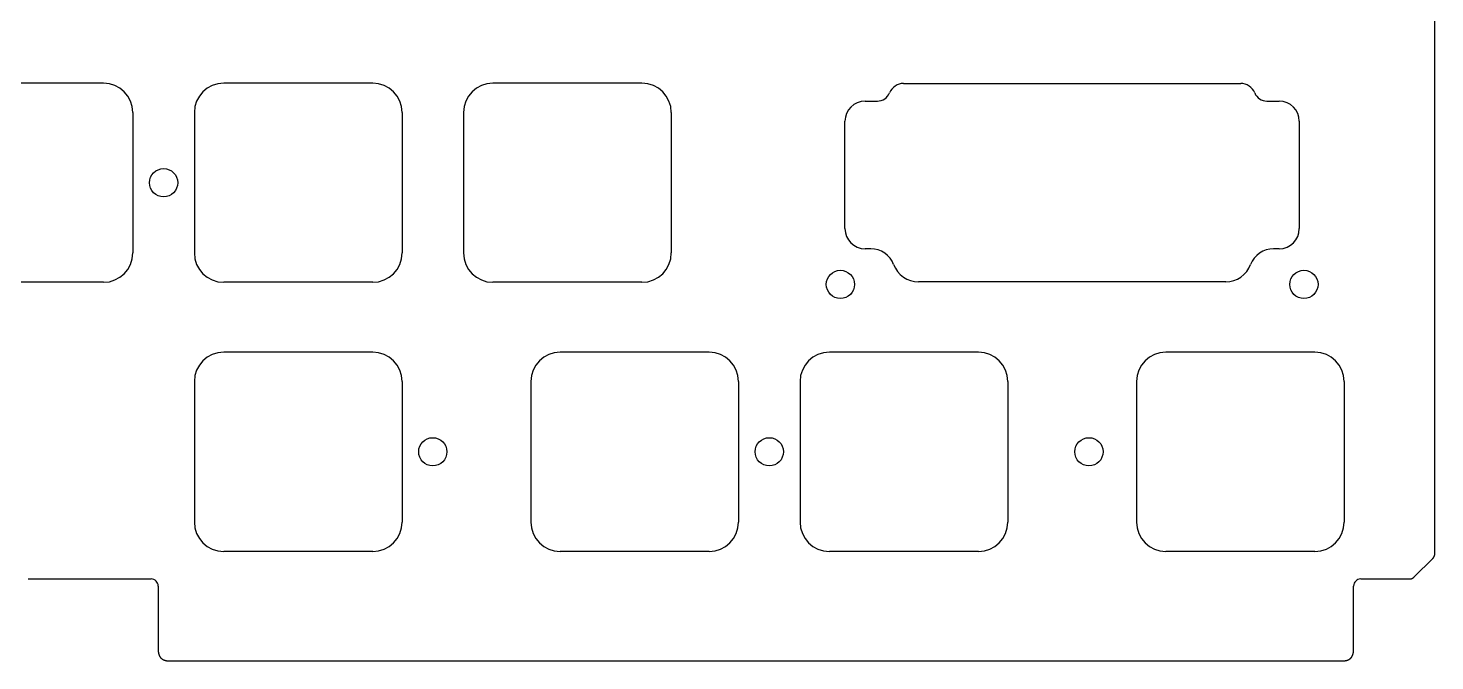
# Model space of a CAD drawing. Header units: millimetres. Extents: x -9 to 276, y -91 to 15.
# Drawn here: x 176.1 to 275.7, y -91 to -46.2 of the extents above; entities that cross this region are included whole.
import ezdxf

# ---------------------------------------------------------------- set-up
doc = ezdxf.new("R2010")
doc.units = ezdxf.units.MM
doc.layers.add('Edge.Cuts', color=53, linetype='CONTINUOUS', true_color=0xc8a339)

msp = doc.modelspace()

# ---------------------------------------------------------------- linework, layer by layer
at = {"layer": 'Edge.Cuts', "linetype": 'CONTINUOUS'}
for p, q in [((275.7, -83.39289), (275.7, 7.192893)), ((181.4875, -50.1), (170.9375, -50.1)), ((200.5375, -50.1), (189.9875, -50.1)), ((219.5875, -50.1), (209.0375, -50.1)), ((183.5625, -52.175), (183.5625, -62.125)), ((187.9125, -52.175), (187.9125, -62.125)), ((202.6125, -52.175), (202.6125, -62.125)), ((206.9625, -52.175), (206.9625, -62.125)), ((221.6625, -52.175), (221.6625, -62.125)), ((181.4875, -64.2), (170.9375, -64.2)), ((200.5375, -64.2), (189.9875, -64.2)), ((219.5875, -64.2), (209.0375, -64.2)), ((275.645185, -83.623601), (275.646602, -83.620891)), ((275.646602, -83.620891), (275.648, -83.618173)), ((275.648, -83.618173), (275.649379, -83.61545)), ((275.649379, -83.61545), (275.65074, -83.612718)), ((275.65074, -83.612718), (275.652081, -83.60998)), ((275.652081, -83.60998), (275.653404, -83.607234)), ((275.653404, -83.607234), (275.654708, -83.604482)), ((275.654708, -83.604482), (275.655994, -83.601722)), ((275.655994, -83.601722), (275.65726, -83.598956)), ((275.65726, -83.598956), (275.658508, -83.596181)), ((275.658508, -83.596181), (275.659737, -83.5934)), ((275.659737, -83.5934), (275.660948, -83.590611)), ((275.660948, -83.590611), (275.66214, -83.587815)), ((275.66214, -83.587815), (275.663314, -83.585011)), ((275.663314, -83.585011), (275.665606, -83.57938)), ((275.665606, -83.57938), (275.667824, -83.573718)), ((275.667824, -83.573718), (275.669968, -83.568026)), ((275.669968, -83.568026), (275.672039, -83.562301)), ((275.672039, -83.562301), (275.674036, -83.556544)), ((275.674036, -83.556544), (275.67596, -83.550754)), ((275.67596, -83.550754), (275.677811, -83.54493)), ((275.677811, -83.54493), (275.679589, -83.539073)), ((275.679589, -83.539073), (275.681294, -83.533181)), ((275.681294, -83.533181), (275.682925, -83.527254)), ((275.682925, -83.527254), (275.684483, -83.521292)), ((275.684483, -83.521292), (275.685968, -83.515293)), ((275.685968, -83.515293), (275.68738, -83.509257)), ((275.68738, -83.509257), (275.688718, -83.503184)), ((275.688718, -83.503184), (275.689983, -83.497072)), ((275.689983, -83.497072), (275.691174, -83.490922)), ((275.691174, -83.490922), (275.692291, -83.484733)), ((275.692291, -83.484733), (275.693333, -83.478504)), ((275.693333, -83.478504), (275.694302, -83.472234)), ((275.694302, -83.472234), (275.695196, -83.465924)), ((275.695196, -83.465924), (275.696015, -83.459571)), ((275.696015, -83.459571), (275.696758, -83.453176)), ((275.696758, -83.453176), (275.697426, -83.446738)), ((275.697426, -83.446738), (275.698018, -83.440255)), ((275.698018, -83.440255), (275.698534, -83.433729)), ((275.698534, -83.433729), (275.698973, -83.427157)), ((275.698973, -83.427157), (275.699334, -83.42054)), ((275.699334, -83.42054), (275.699618, -83.413876)), ((275.699618, -83.413876), (275.699824, -83.407164)), ((275.699824, -83.407164), (275.699952, -83.400405)), ((275.699952, -83.400405), (275.7, -83.393597)), ((275.7, -83.393597), (275.7, -83.39289)), ((274.246446, -85.05355), (275.553553, -83.746443)), ((275.553553, -83.746443), (275.555963, -83.744019)), ((275.555963, -83.744019), (275.558354, -83.741586)), ((275.558354, -83.741586), (275.560718, -83.739151)), ((275.560718, -83.739151), (275.563063, -83.736707)), ((275.563063, -83.736707), (275.565383, -83.734261)), ((275.565383, -83.734261), (275.567682, -83.731807)), ((275.567682, -83.731807), (275.569957, -83.72935)), ((275.569957, -83.72935), (275.572212, -83.726885)), ((275.572212, -83.726885), (275.574442, -83.724418)), ((275.574442, -83.724418), (275.576653, -83.721942)), ((275.576653, -83.721942), (275.57884, -83.719463)), ((275.57884, -83.719463), (275.581007, -83.716976)), ((275.581007, -83.716976), (275.58315, -83.714487)), ((275.58315, -83.714487), (275.585273, -83.711989)), ((275.585273, -83.711989), (275.587373, -83.709488)), ((275.587373, -83.709488), (275.589453, -83.706979)), ((275.589453, -83.706979), (275.591511, -83.704467)), ((275.591511, -83.704467), (275.593548, -83.701947)), ((275.593548, -83.701947), (275.595563, -83.699423)), ((275.595563, -83.699423), (275.597559, -83.696892)), ((275.597559, -83.696892), (275.599532, -83.694357)), ((275.599532, -83.694357), (275.601485, -83.691814)), ((275.601485, -83.691814), (275.603416, -83.689268)), ((275.603416, -83.689268), (275.605329, -83.686713)), ((275.605329, -83.686713), (275.607218, -83.684155)), ((275.607218, -83.684155), (275.609089, -83.681589)), ((275.609089, -83.681589), (275.610938, -83.679019)), ((275.610938, -83.679019), (275.612768, -83.676441)), ((275.612768, -83.676441), (275.614577, -83.67386)), ((275.614577, -83.67386), (275.616366, -83.67127)), ((275.616366, -83.67127), (275.618134, -83.668676)), ((275.618134, -83.668676), (275.619883, -83.666074)), ((275.619883, -83.666074), (275.621611, -83.663468)), ((275.621611, -83.663468), (275.62332, -83.660854)), ((275.62332, -83.660854), (275.625008, -83.658235)), ((275.625008, -83.658235), (275.626678, -83.655609)), ((275.626678, -83.655609), (275.628327, -83.652978)), ((275.628327, -83.652978), (275.629957, -83.650339)), ((275.629957, -83.650339), (275.631566, -83.647695)), ((275.631566, -83.647695), (275.633157, -83.645044)), ((275.633157, -83.645044), (275.634728, -83.642387)), ((275.634728, -83.642387), (275.63628, -83.639723)), ((275.63628, -83.639723), (275.637811, -83.637053)), ((275.637811, -83.637053), (275.639325, -83.634375)), ((275.639325, -83.634375), (275.640818, -83.631692)), ((275.640818, -83.631692), (275.642293, -83.629002)), ((275.642293, -83.629002), (275.643748, -83.626305)), ((275.643748, -83.626305), (275.645185, -83.623601)), ((176.149852, -85.199997), (184.850852, -85.199997)), ((270.450556, -85.199997), (273.892893, -85.199997)), ((273.892893, -85.199997), (273.896312, -85.199987)), ((273.896312, -85.199987), (273.899722, -85.199957)), ((273.899722, -85.199957), (273.903116, -85.199907)), ((273.903116, -85.199907), (273.906502, -85.199837)), ((273.906502, -85.199837), (273.909871, -85.199748)), ((273.909871, -85.199748), (273.913233, -85.199639)), ((273.913233, -85.199639), (273.916578, -85.19951)), ((273.916578, -85.19951), (273.919916, -85.199361)), ((273.919916, -85.199361), (273.923238, -85.199194)), ((273.923238, -85.199194), (273.926552, -85.199006)), ((273.926552, -85.199006), (273.929851, -85.1988)), ((273.929851, -85.1988), (273.933141, -85.198573)), ((273.933141, -85.198573), (273.936417, -85.198328)), ((273.936417, -85.198328), (273.939685, -85.198064)), ((273.939685, -85.198064), (273.942938, -85.19778)), ((273.942938, -85.19778), (273.946183, -85.197477)), ((273.946183, -85.197477), (273.949414, -85.197155)), ((273.949414, -85.197155), (273.952637, -85.196814)), ((273.952637, -85.196814), (273.955846, -85.196455)), ((273.955846, -85.196455), (273.959047, -85.196076)), ((273.959047, -85.196076), (273.962235, -85.195678)), ((273.962235, -85.195678), (273.965414, -85.195262)), ((273.965414, -85.195262), (273.96858, -85.194827)), ((273.96858, -85.194827), (273.971738, -85.194373)), ((273.971738, -85.194373), (273.974884, -85.1939)), ((273.974884, -85.1939), (273.978021, -85.193408)), ((273.978021, -85.193408), (273.981146, -85.192899)), ((273.981146, -85.192899), (273.984262, -85.19237)), ((273.984262, -85.19237), (273.987367, -85.191823)), ((273.987367, -85.191823), (273.990463, -85.191257)), ((273.990463, -85.191257), (273.993547, -85.190673)), ((273.993547, -85.190673), (273.996624, -85.19007)), ((273.996624, -85.19007), (273.999689, -85.189449)), ((273.999689, -85.189449), (274.002746, -85.188809)), ((274.002746, -85.188809), (274.005791, -85.188151)), ((274.005791, -85.188151), (274.008829, -85.187475)), ((274.008829, -85.187475), (274.011855, -85.18678)), ((274.011855, -85.18678), (274.014873, -85.186067)), ((274.014873, -85.186067), (274.017881, -85.185335)), ((274.017881, -85.185335), (274.020881, -85.184585)), ((274.020881, -85.184585), (274.02387, -85.183817)), ((274.02387, -85.183817), (274.026851, -85.183031)), ((274.026851, -85.183031), (274.029822, -85.182226)), ((274.029822, -85.182226), (274.032786, -85.181403)), ((274.032786, -85.181403), (274.035739, -85.180562)), ((274.035739, -85.180562), (274.038684, -85.179702)), ((274.038684, -85.179702), (274.04162, -85.178824)), ((274.04162, -85.178824), (274.044548, -85.177928)), ((274.044548, -85.177928), (274.047466, -85.177014)), ((274.047466, -85.177014), (274.050376, -85.176081)), ((274.050376, -85.176081), (274.053278, -85.17513)), ((274.053278, -85.17513), (274.056171, -85.174161)), ((274.056171, -85.174161), (274.059056, -85.173173)), ((274.059056, -85.173173), (274.061933, -85.172167)), ((274.061933, -85.172167), (274.064801, -85.171143)), ((274.064801, -85.171143), (274.067661, -85.1701)), ((274.067661, -85.1701), (274.070513, -85.16904)), ((274.070513, -85.16904), (274.073357, -85.16796)), ((274.073357, -85.16796), (274.076193, -85.166863)), ((274.076193, -85.166863), (274.079022, -85.165747)), ((274.079022, -85.165747), (274.081842, -85.164612)), ((274.081842, -85.164612), (274.084655, -85.16346)), ((274.084655, -85.16346), (274.090257, -85.161099)), ((274.090257, -85.161099), (274.095828, -85.158664)), ((274.095828, -85.158664), (274.10137, -85.156154)), ((274.10137, -85.156154), (274.106882, -85.153571)), ((274.106882, -85.153571), (274.112365, -85.150912)), ((274.112365, -85.150912), (274.11782, -85.148179)), ((274.11782, -85.148179), (274.123247, -85.14537)), ((274.123247, -85.14537), (274.128645, -85.142485)), ((274.128645, -85.142485), (274.134017, -85.139524)), ((274.134017, -85.139524), (274.139362, -85.136487)), ((274.139362, -85.136487), (274.14468, -85.133372)), ((274.14468, -85.133372), (274.149972, -85.13018)), ((274.149972, -85.13018), (274.155238, -85.126911)), ((274.155238, -85.126911), (274.160479, -85.123563)), ((274.160479, -85.123563), (274.165694, -85.120135)), ((274.165694, -85.120135), (274.170885, -85.116629)), ((274.170885, -85.116629), (274.176051, -85.113042)), ((274.176051, -85.113042), (274.181193, -85.109375)), ((274.181193, -85.109375), (274.186311, -85.105626)), ((274.186311, -85.105626), (274.191406, -85.101796)), ((274.191406, -85.101796), (274.196477, -85.097883)), ((274.196477, -85.097883), (274.201525, -85.093887)), ((274.201525, -85.093887), (274.20655, -85.089806)), ((274.20655, -85.089806), (274.211552, -85.085641)), ((274.211552, -85.085641), (274.216531, -85.081391)), ((274.216531, -85.081391), (274.221489, -85.077054)), ((274.221489, -85.077054), (274.226424, -85.072631)), ((274.226424, -85.072631), (274.231337, -85.068119)), ((274.231337, -85.068119), (274.236228, -85.063519)), ((274.236228, -85.063519), (274.241098, -85.05883)), ((274.241098, -85.05883), (274.245945, -85.05405)), ((274.245945, -85.05405), (274.246446, -85.05355)), ((185.350852, -85.699997), (185.350852, -90.199997)), ((269.950556, -90.199997), (269.950556, -85.699997)), ((185.350852, -90.199997), (185.350862, -90.205644)), ((185.350862, -90.205644), (185.350892, -90.211271)), ((185.350892, -90.211271), (185.350942, -90.216858)), ((185.350942, -90.216858), (185.351011, -90.222425)), ((185.351011, -90.222425), (185.351101, -90.227953)), ((185.351101, -90.227953), (185.351209, -90.233461)), ((185.351209, -90.233461), (185.351338, -90.23893)), ((185.351338, -90.23893), (185.351485, -90.24438)), ((185.351485, -90.24438), (185.351652, -90.249791)), ((185.351652, -90.249791), (185.351838, -90.255183)), ((185.351838, -90.255183), (185.352043, -90.260537)), ((185.352043, -90.260537), (185.352267, -90.265871)), ((185.352267, -90.265871), (185.352509, -90.271168)), ((185.352509, -90.271168), (185.352771, -90.276446)), ((185.352771, -90.276446), (185.353051, -90.281686)), ((185.353051, -90.281686), (185.35335, -90.286907)), ((185.35335, -90.286907), (185.353667, -90.292092)), ((185.353667, -90.292092), (185.354003, -90.297257)), ((185.354003, -90.297257), (185.354356, -90.302386)), ((185.354356, -90.302386), (185.354728, -90.307497)), ((185.354728, -90.307497), (185.355118, -90.312571)), ((185.355118, -90.312571), (185.355526, -90.317627)), ((185.355526, -90.317627), (185.355952, -90.322647)), ((185.355952, -90.322647), (185.356396, -90.327648)), ((185.356396, -90.327648), (185.356857, -90.332615)), ((185.356857, -90.332615), (185.357337, -90.337563)), ((185.357337, -90.337563), (185.357833, -90.342476)), ((185.357833, -90.342476), (185.358347, -90.347371)), ((185.358347, -90.347371), (185.358878, -90.352232)), ((185.358878, -90.352232), (185.359427, -90.357074)), ((185.359427, -90.357074), (185.359993, -90.361882)), ((185.359993, -90.361882), (185.360576, -90.366673)), ((185.360576, -90.366673), (185.361175, -90.371429)), ((185.361175, -90.371429), (185.361793, -90.376168)), ((185.361793, -90.376168), (185.362426, -90.380874)), ((185.362426, -90.380874), (185.363077, -90.385562)), ((185.363077, -90.385562), (185.363744, -90.390217)), ((185.363744, -90.390217), (185.364428, -90.394854)), ((185.364428, -90.394854), (185.365128, -90.399459)), ((185.365128, -90.399459), (185.365846, -90.404047)), ((185.365846, -90.404047), (185.366578, -90.408602)), ((185.366578, -90.408602), (185.367329, -90.41314)), ((185.367329, -90.41314), (185.368094, -90.417647)), ((185.368094, -90.417647), (185.368876, -90.422136)), ((185.368876, -90.422136), (185.369674, -90.426593)), ((185.369674, -90.426593), (185.370489, -90.431034)), ((185.370489, -90.431034), (185.371318, -90.435444)), ((185.371318, -90.435444), (185.372165, -90.439836)), ((185.372165, -90.439836), (185.373026, -90.444198)), ((185.373026, -90.444198), (185.373904, -90.448543)), ((185.373904, -90.448543), (185.374796, -90.452858)), ((185.374796, -90.452858), (185.375706, -90.457157)), ((185.375706, -90.457157), (185.376629, -90.461425)), ((185.376629, -90.461425), (185.377569, -90.465676)), ((185.377569, -90.465676), (185.378524, -90.469899)), ((185.378524, -90.469899), (185.379495, -90.474104)), ((185.379495, -90.474104), (185.38048, -90.478281)), ((185.38048, -90.478281), (185.381482, -90.482441)), ((185.381482, -90.482441), (185.382497, -90.486572)), ((185.382497, -90.486572), (185.383529, -90.490687)), ((185.383529, -90.490687), (185.384574, -90.494774)), ((185.384574, -90.494774), (185.385636, -90.498844)), ((185.385636, -90.498844), (185.386712, -90.502886)), ((185.386712, -90.502886), (185.387803, -90.506913)), ((185.387803, -90.506913), (185.388908, -90.510911)), ((185.388908, -90.510911), (185.39003, -90.514894)), ((185.39003, -90.514894), (185.391164, -90.518849)), ((185.391164, -90.518849), (185.392315, -90.522788)), ((185.392315, -90.522788), (185.393478, -90.5267)), ((185.393478, -90.5267), (185.394658, -90.530597)), ((185.394658, -90.530597), (185.395851, -90.534467)), ((185.395851, -90.534467), (185.397059, -90.53832)), ((185.397059, -90.53832), (185.398281, -90.542148)), ((185.398281, -90.542148), (185.399518, -90.54596)), ((185.399518, -90.54596), (185.400769, -90.549747)), ((185.400769, -90.549747), (185.402035, -90.553517)), ((185.402035, -90.553517), (185.403313, -90.557262)), ((185.403313, -90.557262), (185.404608, -90.560992)), ((185.404608, -90.560992), (185.405914, -90.564696)), ((185.405914, -90.564696), (185.407237, -90.568385)), ((185.407237, -90.568385), (185.408572, -90.57205)), ((185.408572, -90.57205), (185.409923, -90.575698)), ((185.409923, -90.575698), (185.411286, -90.579323)), ((185.411286, -90.579323), (185.412664, -90.582931)), ((185.412664, -90.582931), (185.414055, -90.586516)), ((185.414055, -90.586516), (185.415461, -90.590086)), ((185.415461, -90.590086), (185.41688, -90.593632)), ((269.88443, -90.593873), (269.887251, -90.586777)), ((269.887251, -90.586777), (269.890016, -90.579603)), ((269.890016, -90.579603), (269.892725, -90.57235)), ((269.892725, -90.57235), (269.895379, -90.565018)), ((269.895379, -90.565018), (269.897976, -90.557606)), ((269.897976, -90.557606), (269.900517, -90.550113)), ((269.900517, -90.550113), (269.903002, -90.542538)), ((269.903002, -90.542538), (269.905428, -90.53488)), ((269.905428, -90.53488), (269.907798, -90.527139)), ((269.907798, -90.527139), (269.910109, -90.519313)), ((269.910109, -90.519313), (269.912362, -90.511402)), ((269.912362, -90.511402), (269.914557, -90.503405)), ((269.914557, -90.503405), (269.916692, -90.495321)), ((269.916692, -90.495321), (269.918768, -90.487149)), ((269.918768, -90.487149), (269.920783, -90.478887)), ((269.920783, -90.478887), (269.922738, -90.470536)), ((269.922738, -90.470536), (269.924632, -90.462094)), ((269.924632, -90.462094), (269.926465, -90.45356)), ((269.926465, -90.45356), (269.928235, -90.444934)), ((269.928235, -90.444934), (269.929943, -90.436214)), ((269.929943, -90.436214), (269.931588, -90.427399)), ((269.931588, -90.427399), (269.933169, -90.418489)), ((269.933169, -90.418489), (269.934686, -90.409482)), ((269.934686, -90.409482), (269.936138, -90.400378)), ((269.936138, -90.400378), (269.937524, -90.391175)), ((269.937524, -90.391175), (269.938845, -90.381872)), ((269.938845, -90.381872), (269.940099, -90.372469)), ((269.940099, -90.372469), (269.941285, -90.362964)), ((269.941285, -90.362964), (269.942404, -90.353357)), ((269.942404, -90.353357), (269.943454, -90.343646)), ((269.943454, -90.343646), (269.944435, -90.33383)), ((269.944435, -90.33383), (269.945346, -90.323908)), ((269.945346, -90.323908), (269.946186, -90.31388)), ((269.946186, -90.31388), (269.946955, -90.303744)), ((269.946955, -90.303744), (269.947652, -90.293499)), ((269.947652, -90.293499), (269.948275, -90.283144)), ((269.948275, -90.283144), (269.948826, -90.272678)), ((269.948826, -90.272678), (269.949302, -90.2621)), ((269.949302, -90.2621), (269.949702, -90.251408)), ((269.949702, -90.251408), (269.950027, -90.240603)), ((269.950027, -90.240603), (269.950275, -90.229682)), ((269.950275, -90.229682), (269.950446, -90.218644)), ((269.950446, -90.218644), (269.950538, -90.207489)), ((269.950538, -90.207489), (269.950556, -90.199997)), ((185.41688, -90.593632), (185.418314, -90.597162)), ((185.418314, -90.597162), (185.41976, -90.600669)), ((185.41976, -90.600669), (185.421221, -90.604161)), ((185.421221, -90.604161), (185.422695, -90.60763)), ((185.422695, -90.60763), (185.424184, -90.611084)), ((185.424184, -90.611084), (185.425684, -90.614515)), ((185.425684, -90.614515), (185.4272, -90.617931)), ((185.4272, -90.617931), (185.428728, -90.621325)), ((185.428728, -90.621325), (185.430272, -90.624703)), ((185.430272, -90.624703), (185.431827, -90.62806)), ((185.431827, -90.62806), (185.433397, -90.631402)), ((185.433397, -90.631402), (185.434979, -90.634721)), ((185.434979, -90.634721), (185.436576, -90.638026)), ((185.436576, -90.638026), (185.438185, -90.64131)), ((185.438185, -90.64131), (185.439809, -90.644579)), ((185.439809, -90.644579), (185.441445, -90.647826)), ((185.441445, -90.647826), (185.443096, -90.651059)), ((185.443096, -90.651059), (185.444759, -90.654271)), ((185.444759, -90.654271), (185.446437, -90.657468)), ((185.446437, -90.657468), (185.448126, -90.660645)), ((185.448126, -90.660645), (185.44983, -90.663807)), ((185.44983, -90.663807), (185.451547, -90.666949)), ((185.451547, -90.666949), (185.453277, -90.670076)), ((185.453277, -90.670076), (185.45502, -90.673184)), ((185.45502, -90.673184), (185.456778, -90.676276)), ((185.456778, -90.676276), (185.458547, -90.679349)), ((185.458547, -90.679349), (185.460331, -90.682408)), ((185.460331, -90.682408), (185.462127, -90.685447)), ((185.462127, -90.685447), (185.463938, -90.688472)), ((185.463938, -90.688472), (185.465761, -90.691478)), ((185.465761, -90.691478), (185.467598, -90.694469)), ((185.467598, -90.694469), (185.469447, -90.697441)), ((185.469447, -90.697441), (185.471311, -90.700399)), ((185.471311, -90.700399), (185.473187, -90.703339)), ((185.473187, -90.703339), (185.475077, -90.706264)), ((185.475077, -90.706264), (185.476979, -90.709171)), ((185.476979, -90.709171), (185.478896, -90.712063)), ((185.478896, -90.712063), (185.480825, -90.714938)), ((185.480825, -90.714938), (185.482769, -90.717798)), ((185.482769, -90.717798), (185.484724, -90.720641)), ((185.484724, -90.720641), (185.486694, -90.723469)), ((185.486694, -90.723469), (185.488677, -90.72628)), ((185.488677, -90.72628), (185.490673, -90.729076)), ((185.490673, -90.729076), (185.492682, -90.731856)), ((185.492682, -90.731856), (185.494706, -90.734621)), ((185.494706, -90.734621), (185.496741, -90.737369)), ((185.496741, -90.737369), (185.498792, -90.740103)), ((185.498792, -90.740103), (185.500854, -90.74282)), ((185.500854, -90.74282), (185.502931, -90.745523)), ((185.502931, -90.745523), (185.505021, -90.74821)), ((185.505021, -90.74821), (185.507125, -90.750882)), ((185.507125, -90.750882), (185.509241, -90.753539)), ((185.509241, -90.753539), (185.511372, -90.756181)), ((185.511372, -90.756181), (185.513516, -90.758807)), ((185.513516, -90.758807), (185.515673, -90.761418)), ((185.515673, -90.761418), (185.517844, -90.764015)), ((185.517844, -90.764015), (185.520029, -90.766596)), ((185.520029, -90.766596), (185.522227, -90.769163)), ((185.522227, -90.769163), (185.52444, -90.771715)), ((185.52444, -90.771715), (185.526665, -90.774252)), ((185.526665, -90.774252), (185.528905, -90.776775)), ((185.528905, -90.776775), (185.531158, -90.779282)), ((185.531158, -90.779282), (185.533425, -90.781776)), ((185.533425, -90.781776), (185.535705, -90.784254)), ((185.535705, -90.784254), (185.538, -90.786719)), ((185.538, -90.786719), (185.540309, -90.789168)), ((185.540309, -90.789168), (185.542631, -90.791604)), ((185.542631, -90.791604), (185.544968, -90.794025)), ((185.544968, -90.794025), (185.547318, -90.796432)), ((185.547318, -90.796432), (185.549682, -90.798824)), ((185.549682, -90.798824), (185.552061, -90.801203)), ((185.552061, -90.801203), (185.556861, -90.805917)), ((185.556861, -90.805917), (185.561717, -90.810575)), ((185.561717, -90.810575), (185.56663, -90.815176)), ((185.56663, -90.815176), (185.571601, -90.819723)), ((185.571601, -90.819723), (185.57663, -90.824213)), ((185.57663, -90.824213), (185.581718, -90.828649)), ((185.581718, -90.828649), (185.586864, -90.83303)), ((185.586864, -90.83303), (185.592069, -90.837356)), ((185.592069, -90.837356), (185.597334, -90.841627)), ((185.597334, -90.841627), (185.602659, -90.845844)), ((185.602659, -90.845844), (185.608045, -90.850007)), ((185.608045, -90.850007), (185.613492, -90.854117)), ((185.613492, -90.854117), (185.619001, -90.858172)), ((185.619001, -90.858172), (185.624571, -90.862174)), ((185.624571, -90.862174), (185.630204, -90.866122)), ((185.630204, -90.866122), (185.635901, -90.870017)), ((185.635901, -90.870017), (185.641661, -90.873859)), ((185.641661, -90.873859), (185.647486, -90.877647)), ((185.647486, -90.877647), (185.653375, -90.881382)), ((185.653375, -90.881382), (185.659331, -90.885063)), ((185.659331, -90.885063), (185.665352, -90.888692)), ((185.665352, -90.888692), (185.67144, -90.892267)), ((185.67144, -90.892267), (185.677596, -90.895789)), ((185.677596, -90.895789), (185.68382, -90.899258)), ((185.68382, -90.899258), (185.690112, -90.902674)), ((185.690112, -90.902674), (185.696474, -90.906036)), ((185.696474, -90.906036), (185.702906, -90.909345)), ((185.702906, -90.909345), (185.709409, -90.9126)), ((185.709409, -90.9126), (185.715984, -90.915801)), ((185.715984, -90.915801), (185.722631, -90.918948)), ((185.722631, -90.918948), (185.72935, -90.922042)), ((185.72935, -90.922042), (185.736144, -90.925081)), ((185.736144, -90.925081), (185.743012, -90.928066)), ((185.743012, -90.928066), (185.749956, -90.930996)), ((185.749956, -90.930996), (185.756976, -90.933871)), ((185.756976, -90.933871), (185.764072, -90.936692)), ((185.764072, -90.936692), (185.771246, -90.939457)), ((185.771246, -90.939457), (185.778499, -90.942166)), ((185.778499, -90.942166), (185.785831, -90.94482)), ((185.785831, -90.94482), (185.793243, -90.947417)), ((185.793243, -90.947417), (185.800736, -90.949958)), ((185.800736, -90.949958), (185.808311, -90.952443)), ((185.808311, -90.952443), (185.815969, -90.954869)), ((185.815969, -90.954869), (185.82371, -90.957239)), ((185.82371, -90.957239), (185.831536, -90.95955)), ((185.831536, -90.95955), (185.839447, -90.961803)), ((185.839447, -90.961803), (185.847444, -90.963998)), ((185.847444, -90.963998), (185.855528, -90.966133)), ((185.855528, -90.966133), (185.8637, -90.968209)), ((185.8637, -90.968209), (185.871962, -90.970224)), ((185.871962, -90.970224), (185.880313, -90.972179)), ((185.880313, -90.972179), (185.888755, -90.974073)), ((185.888755, -90.974073), (185.897289, -90.975906)), ((185.897289, -90.975906), (185.905915, -90.977676)), ((185.905915, -90.977676), (185.914635, -90.979384)), ((185.914635, -90.979384), (185.92345, -90.981029)), ((185.92345, -90.981029), (185.93236, -90.98261)), ((185.93236, -90.98261), (185.941367, -90.984127)), ((185.941367, -90.984127), (185.950471, -90.985579)), ((185.950471, -90.985579), (185.959674, -90.986965)), ((185.959674, -90.986965), (185.968977, -90.988286)), ((185.968977, -90.988286), (185.97838, -90.98954)), ((185.97838, -90.98954), (185.987885, -90.990726)), ((185.987885, -90.990726), (185.997492, -90.991845)), ((185.997492, -90.991845), (186.007204, -90.992895)), ((186.007204, -90.992895), (186.017019, -90.993876)), ((186.017019, -90.993876), (186.026941, -90.994787)), ((186.026941, -90.994787), (186.036969, -90.995627)), ((186.036969, -90.995627), (186.047105, -90.996396)), ((186.047105, -90.996396), (186.05735, -90.997093)), ((186.05735, -90.997093), (186.067705, -90.997716)), ((186.067705, -90.997716), (186.078171, -90.998267)), ((186.078171, -90.998267), (186.088749, -90.998743)), ((186.088749, -90.998743), (186.099441, -90.999143)), ((186.099441, -90.999143), (186.110246, -90.999468)), ((186.110246, -90.999468), (186.121167, -90.999716)), ((186.121167, -90.999716), (186.132205, -90.999887)), ((186.132205, -90.999887), (186.14336, -90.999979)), ((186.14336, -90.999979), (186.150852, -90.999997)), ((186.150852, -90.999997), (269.150556, -90.999997)), ((269.150556, -90.999997), (269.156203, -90.999987)), ((269.156203, -90.999987), (269.16183, -90.999957)), ((269.16183, -90.999957), (269.167417, -90.999907)), ((269.167417, -90.999907), (269.172984, -90.999838)), ((269.172984, -90.999838), (269.178512, -90.999748)), ((269.178512, -90.999748), (269.18402, -90.99964)), ((269.18402, -90.99964), (269.189489, -90.999511)), ((269.189489, -90.999511), (269.194939, -90.999364)), ((269.194939, -90.999364), (269.20035, -90.999197)), ((269.20035, -90.999197), (269.205742, -90.999011)), ((269.205742, -90.999011), (269.211096, -90.998806)), ((269.211096, -90.998806), (269.21643, -90.998582)), ((269.21643, -90.998582), (269.221727, -90.99834)), ((269.221727, -90.99834), (269.227005, -90.998078)), ((269.227005, -90.998078), (269.232245, -90.997798)), ((269.232245, -90.997798), (269.237466, -90.997499)), ((269.237466, -90.997499), (269.242651, -90.997182)), ((269.242651, -90.997182), (269.247816, -90.996846)), ((269.247816, -90.996846), (269.252945, -90.996493)), ((269.252945, -90.996493), (269.258056, -90.996121)), ((269.258056, -90.996121), (269.26313, -90.995731)), ((269.26313, -90.995731), (269.268186, -90.995323)), ((269.268186, -90.995323), (269.273206, -90.994897)), ((269.273206, -90.994897), (269.278207, -90.994453)), ((269.278207, -90.994453), (269.283174, -90.993992)), ((269.283174, -90.993992), (269.288122, -90.993512)), ((269.288122, -90.993512), (269.293035, -90.993016)), ((269.293035, -90.993016), (269.29793, -90.992502)), ((269.29793, -90.992502), (269.30279, -90.991971)), ((269.30279, -90.991971), (269.307633, -90.991422)), ((269.307633, -90.991422), (269.312441, -90.990856)), ((269.312441, -90.990856), (269.317232, -90.990273)), ((269.317232, -90.990273), (269.321988, -90.989674)), ((269.321988, -90.989674), (269.326727, -90.989056)), ((269.326727, -90.989056), (269.331433, -90.988423)), ((269.331433, -90.988423), (269.336121, -90.987772)), ((269.336121, -90.987772), (269.340776, -90.987105)), ((269.340776, -90.987105), (269.345413, -90.986421)), ((269.345413, -90.986421), (269.350018, -90.985721)), ((269.350018, -90.985721), (269.354606, -90.985003)), ((269.354606, -90.985003), (269.359161, -90.984271)), ((269.359161, -90.984271), (269.363699, -90.98352)), ((269.363699, -90.98352), (269.368206, -90.982755)), ((269.368206, -90.982755), (269.372695, -90.981973)), ((269.372695, -90.981973), (269.377152, -90.981175)), ((269.377152, -90.981175), (269.381593, -90.98036)), ((269.381593, -90.98036), (269.386003, -90.979531)), ((269.386003, -90.979531), (269.390395, -90.978684)), ((269.390395, -90.978684), (269.394757, -90.977823)), ((269.394757, -90.977823), (269.399102, -90.976945)), ((269.399102, -90.976945), (269.403417, -90.976053)), ((269.403417, -90.976053), (269.407715, -90.975143)), ((269.407715, -90.975143), (269.411984, -90.97422)), ((269.411984, -90.97422), (269.416235, -90.97328)), ((269.416235, -90.97328), (269.420458, -90.972325)), ((269.420458, -90.972325), (269.424663, -90.971354)), ((269.424663, -90.971354), (269.42884, -90.970369)), ((269.42884, -90.970369), (269.433, -90.969367)), ((269.433, -90.969367), (269.437131, -90.968352)), ((269.437131, -90.968352), (269.441246, -90.96732)), ((269.441246, -90.96732), (269.445333, -90.966275)), ((269.445333, -90.966275), (269.449403, -90.965213)), ((269.449403, -90.965213), (269.453445, -90.964137)), ((269.453445, -90.964137), (269.457472, -90.963046)), ((269.457472, -90.963046), (269.46147, -90.961941)), ((269.46147, -90.961941), (269.465453, -90.960819)), ((269.465453, -90.960819), (269.469408, -90.959685)), ((269.469408, -90.959685), (269.473347, -90.958534)), ((269.473347, -90.958534), (269.477259, -90.957371)), ((269.477259, -90.957371), (269.481156, -90.956191)), ((269.481156, -90.956191), (269.485026, -90.954998)), ((269.485026, -90.954998), (269.488879, -90.95379)), ((269.488879, -90.95379), (269.492707, -90.952568)), ((269.492707, -90.952568), (269.496519, -90.951331)), ((269.496519, -90.951331), (269.500306, -90.95008)), ((269.500306, -90.95008), (269.504076, -90.948814)), ((269.504076, -90.948814), (269.507821, -90.947536)), ((269.507821, -90.947536), (269.511551, -90.946241)), ((269.511551, -90.946241), (269.515255, -90.944935)), ((269.515255, -90.944935), (269.518944, -90.943612)), ((269.518944, -90.943612), (269.522609, -90.942277)), ((269.522609, -90.942277), (269.526257, -90.940926)), ((269.526257, -90.940926), (269.529882, -90.939563)), ((269.529882, -90.939563), (269.53349, -90.938185)), ((269.53349, -90.938185), (269.537075, -90.936794)), ((269.537075, -90.936794), (269.540645, -90.935388)), ((269.540645, -90.935388), (269.544191, -90.933969)), ((269.544191, -90.933969), (269.547721, -90.932535)), ((269.547721, -90.932535), (269.551228, -90.931089)), ((269.551228, -90.931089), (269.55472, -90.929628)), ((269.55472, -90.929628), (269.558189, -90.928154)), ((269.558189, -90.928154), (269.561643, -90.926665)), ((269.561643, -90.926665), (269.565074, -90.925165)), ((269.565074, -90.925165), (269.56849, -90.923649)), ((269.56849, -90.923649), (269.571884, -90.922121)), ((269.571884, -90.922121), (269.575262, -90.920577)), ((269.575262, -90.920577), (269.578619, -90.919022)), ((269.578619, -90.919022), (269.581961, -90.917452)), ((269.581961, -90.917452), (269.58528, -90.91587)), ((269.58528, -90.91587), (269.588585, -90.914273)), ((269.588585, -90.914273), (269.591869, -90.912664)), ((269.591869, -90.912664), (269.595138, -90.91104)), ((269.595138, -90.91104), (269.598385, -90.909404)), ((269.598385, -90.909404), (269.601618, -90.907753)), ((269.601618, -90.907753), (269.60483, -90.90609)), ((269.60483, -90.90609), (269.608027, -90.904412)), ((269.608027, -90.904412), (269.611204, -90.902723)), ((269.611204, -90.902723), (269.614366, -90.901019)), ((269.614366, -90.901019), (269.617508, -90.899302)), ((269.617508, -90.899302), (269.620635, -90.897572)), ((269.620635, -90.897572), (269.623743, -90.895829)), ((269.623743, -90.895829), (269.626835, -90.894071)), ((269.626835, -90.894071), (269.629908, -90.892302)), ((269.629908, -90.892302), (269.632967, -90.890518)), ((269.632967, -90.890518), (269.636006, -90.888722)), ((269.636006, -90.888722), (269.639031, -90.886911)), ((269.639031, -90.886911), (269.642037, -90.885088)), ((269.642037, -90.885088), (269.645028, -90.883251)), ((269.645028, -90.883251), (269.648, -90.881402)), ((269.648, -90.881402), (269.650958, -90.879538)), ((269.650958, -90.879538), (269.653898, -90.877662)), ((269.653898, -90.877662), (269.656823, -90.875772)), ((269.656823, -90.875772), (269.65973, -90.87387)), ((269.65973, -90.87387), (269.662622, -90.871953)), ((269.662622, -90.871953), (269.665497, -90.870024)), ((269.665497, -90.870024), (269.668357, -90.86808)), ((269.668357, -90.86808), (269.6712, -90.866125)), ((269.6712, -90.866125), (269.674028, -90.864155)), ((269.674028, -90.864155), (269.676839, -90.862172)), ((269.676839, -90.862172), (269.679635, -90.860176)), ((269.679635, -90.860176), (269.682415, -90.858167)), ((269.682415, -90.858167), (269.68518, -90.856143)), ((269.68518, -90.856143), (269.687928, -90.854108)), ((269.687928, -90.854108), (269.690662, -90.852057)), ((269.690662, -90.852057), (269.693379, -90.849995)), ((269.693379, -90.849995), (269.696082, -90.847918)), ((269.696082, -90.847918), (269.698769, -90.845828)), ((269.698769, -90.845828), (269.701441, -90.843724)), ((269.701441, -90.843724), (269.704098, -90.841608)), ((269.704098, -90.841608), (269.70674, -90.839477)), ((269.70674, -90.839477), (269.709366, -90.837333)), ((269.709366, -90.837333), (269.711977, -90.835176)), ((269.711977, -90.835176), (269.714574, -90.833005)), ((269.714574, -90.833005), (269.717155, -90.83082)), ((269.717155, -90.83082), (269.719722, -90.828622)), ((269.719722, -90.828622), (269.722274, -90.826409)), ((269.722274, -90.826409), (269.724811, -90.824184)), ((269.724811, -90.824184), (269.727334, -90.821944)), ((269.727334, -90.821944), (269.729841, -90.819691)), ((269.729841, -90.819691), (269.732335, -90.817424)), ((269.732335, -90.817424), (269.734813, -90.815144)), ((269.734813, -90.815144), (269.737278, -90.812849)), ((269.737278, -90.812849), (269.739727, -90.81054)), ((269.739727, -90.81054), (269.742163, -90.808218)), ((269.742163, -90.808218), (269.744584, -90.805881)), ((269.744584, -90.805881), (269.746991, -90.803531)), ((269.746991, -90.803531), (269.749383, -90.801167)), ((269.749383, -90.801167), (269.751762, -90.798788)), ((269.751762, -90.798788), (269.756476, -90.793988)), ((269.756476, -90.793988), (269.761134, -90.789132)), ((269.761134, -90.789132), (269.765735, -90.784219)), ((269.765735, -90.784219), (269.770282, -90.779248)), ((269.770282, -90.779248), (269.774772, -90.774219)), ((269.774772, -90.774219), (269.779208, -90.769131)), ((269.779208, -90.769131), (269.783589, -90.763985)), ((269.783589, -90.763985), (269.787915, -90.75878)), ((269.787915, -90.75878), (269.792186, -90.753515)), ((269.792186, -90.753515), (269.796403, -90.74819)), ((269.796403, -90.74819), (269.800566, -90.742804)), ((269.800566, -90.742804), (269.804676, -90.737357)), ((269.804676, -90.737357), (269.808731, -90.731849)), ((269.808731, -90.731849), (269.812733, -90.726278)), ((269.812733, -90.726278), (269.816681, -90.720645)), ((269.816681, -90.720645), (269.820576, -90.714948)), ((269.820576, -90.714948), (269.824418, -90.709188)), ((269.824418, -90.709188), (269.828206, -90.703363)), ((269.828206, -90.703363), (269.831941, -90.697474)), ((269.831941, -90.697474), (269.835622, -90.691518)), ((269.835622, -90.691518), (269.839251, -90.685497)), ((269.839251, -90.685497), (269.842826, -90.679409)), ((269.842826, -90.679409), (269.846348, -90.673253)), ((269.846348, -90.673253), (269.849817, -90.667029)), ((269.849817, -90.667029), (269.853233, -90.660737)), ((269.853233, -90.660737), (269.856595, -90.654375)), ((269.856595, -90.654375), (269.859904, -90.647943)), ((269.859904, -90.647943), (269.863159, -90.64144)), ((269.863159, -90.64144), (269.86636, -90.634865)), ((269.86636, -90.634865), (269.869507, -90.628218)), ((269.869507, -90.628218), (269.872601, -90.621499)), ((269.872601, -90.621499), (269.87564, -90.614705)), ((269.87564, -90.614705), (269.878625, -90.607837)), ((269.878625, -90.607837), (269.881555, -90.600893)), ((269.881555, -90.600893), (269.88443, -90.593873))]:
    msp.add_line(p, q, dxfattribs=at)
at = {"layer": 'Edge.Cuts', "linetype": 'Continuous'}
for p, q in [((238.10343, -50.1224), (261.95867, -50.1224)), ((235.38061, -51.37456), (236.24622, -51.37456)), ((263.81588, -51.37456), (264.68149, -51.37456)), ((233.95561, -60.40044), (233.95561, -52.79956)), ((266.10649, -52.79956), (266.10649, -60.40044)), ((235.78465, -61.82544), (235.38061, -61.82544)), ((264.68149, -61.82544), (264.27745, -61.82544)), ((260.90655, -64.16191), (239.15555, -64.16191)), ((200.5375, -69.15), (189.987499, -69.15)), ((224.35, -69.15), (213.799999, -69.15)), ((243.4, -69.15), (232.849999, -69.15)), ((267.2125, -69.15), (256.662499, -69.15)), ((187.9125, -71.225), (187.9125, -81.175001)), ((202.6125, -71.225), (202.6125, -81.175)), ((211.725, -71.225), (211.725, -81.175001)), ((226.425, -71.225), (226.425, -81.175)), ((230.775, -71.225), (230.775, -81.175001)), ((245.475, -71.225), (245.475, -81.175)), ((254.5875, -71.225), (254.5875, -81.175001)), ((269.2875, -71.225), (269.2875, -81.175)), ((200.5375, -83.25), (189.9875, -83.25)), ((224.35, -83.25), (213.8, -83.25)), ((243.4, -83.25), (232.85, -83.25)), ((267.2125, -83.25), (256.6625, -83.25))]:
    msp.add_line(p, q, dxfattribs=at)
at = {"layer": 'Edge.Cuts'}
for centre in [(185.7375, -57.15), (233.63125, -64.35), (266.43125, -64.35), (204.7875, -76.2), (228.6, -76.2), (251.221875, -76.2)]:
    msp.add_circle(centre, 1, dxfattribs=at)
for centre, radius, start, end in [((181.4875, -52.175), 2.075, 0, 90), ((189.9875, -52.175), 2.075, 90, 180), ((200.5375, -52.175), 2.075, 0, 90), ((209.0375, -52.175), 2.075, 90, 180), ((219.5875, -52.175), 2.075, 0, 90), ((238.10345, -51.1974), 1.075006, 90.00106597, 157.97610066), ((261.95865, -51.1974), 1.075, 22.02389934, 89.99893403), ((235.38061, -52.79956), 1.425, 90, 180), ((236.24622, -50.44615), 0.928411, 270, 337.97729805), ((263.81585, -50.4461), 0.92846, 202.02625676, 270.00185132), ((264.68149, -52.79956), 1.425, 0, 90), ((235.38061, -60.40044), 1.425, 180, 270), ((264.68145, -60.4004), 1.42504, 270.00160826, 359.99839174), ((181.4875, -62.125), 2.075, -90, 0), ((189.9875, -62.125), 2.075, -180, -90), ((200.5375, -62.125), 2.075, -90, 0), ((209.0375, -62.125), 2.075, -180, -90), ((219.5875, -62.125), 2.075, -90, 0), ((235.78466, -63.55037), 1.72493, 20.54597615, 90.00033216), ((264.27745, -63.5504), 1.724938, 90, 159.45340178), ((239.15556, -62.28696), 1.87495, 200.54592343, 269.99969441), ((260.90655, -62.287), 1.874943, 270, 339.45493501), ((189.9875, -71.225), 2.075, 90.00002761, 180), ((200.5375, -71.225), 2.075, 0, 90), ((213.8, -71.225), 2.075, 90.00002761, 180), ((224.35, -71.225), 2.075, 0, 90), ((232.85, -71.225), 2.075, 90.00002761, 180), ((243.4, -71.225), 2.075, 0, 90), ((256.6625, -71.225), 2.075, 90.00002761, 180), ((267.2125, -71.225), 2.075, 0, 90), ((189.9875, -81.175), 2.075, 180.00002761, 270), ((200.5375, -81.175), 2.075, 270, 0), ((213.8, -81.175), 2.075, 180.00002761, 270), ((224.35, -81.175), 2.075, 270, 0), ((232.85, -81.175), 2.075, 180.00002761, 270), ((243.4, -81.175), 2.075, 270, 0), ((256.6625, -81.175), 2.075, 180.00002761, 270), ((267.2125, -81.175), 2.075, 270, 0), ((184.850879, -85.699985), 0.499988, -0.00137517, 90.00309405), ((270.450479, -85.699985), 0.499923, -270.00882376, -179.99862469)]:
    msp.add_arc(centre, radius, start, end, dxfattribs=at)

doc.saveas('drawing.dxf')
